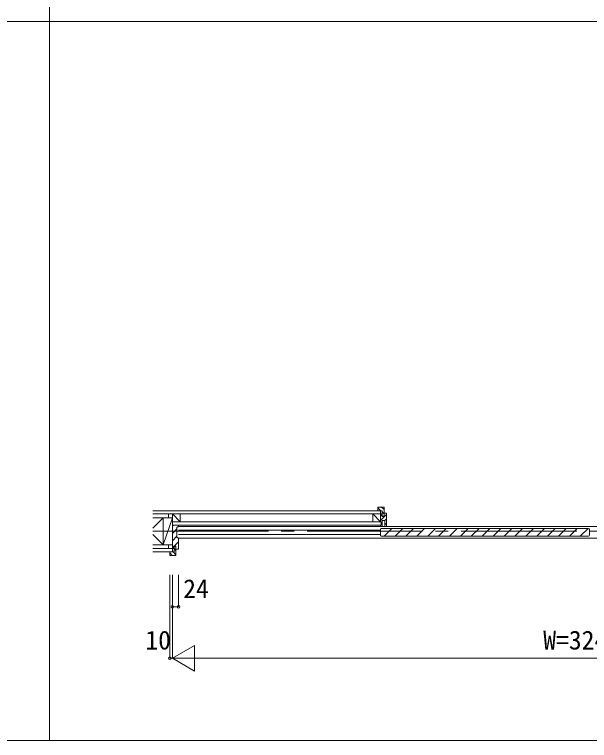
# Model space of a CAD drawing. Units: millimetres, scale not verified. Extents: x -21025 to 7656, y -14850 to 5150.
# Drawn here: x -15461 to -13223, y -14850 to -12025 of the extents above; entities that cross this region are included whole.
import ezdxf
from ezdxf.enums import TextEntityAlignment as Align

# ---------------------------------------------------------------- set-up
doc = ezdxf.new("R2010")
doc.units = ezdxf.units.MM
doc.header["$LTSCALE"] = 50
doc.linetypes.add('CHAIN2', pattern=[12, 9, -1, 1, -1])
for name, color, linetype, lineweight in [('0-1_YKK_F1', 7, 'Continuous', 9), ('0-4_YKK_N1', 2, 'Continuous', 9), ('0-5_YKK_B1', 4, 'Continuous', 9), ('0-7_YKK_Z1', 7, 'Continuous', 9)]:
    doc.layers.add(name, color=color, linetype=linetype, lineweight=lineweight)
doc.styles.add('ＭＳ ゴシック', font='')
doc.styles.get('ＭＳ ゴシック').set_extended_font_data('MS Gothic')

msp = doc.modelspace()

# ---------------------------------------------------------------- linework, layer by layer
at = {"layer": '0-1_YKK_F1'}
for p, q in [((-15325, -14850), (-15325, 4650)), ((-21025, -12052.5), (7475, -12052.5)), ((-21025, -14850), (7656.02, -14850))]:
    msp.add_line(p, q, dxfattribs=at)
at = {"layer": '0-4_YKK_N1'}
for p, q in [((-14856.68, -14205), (-14856.68, -14530)), ((-14846.68, -14205), (-14846.68, -14530)), ((-14822.68, -14205), (-14822.68, -14330)), ((-14846.68, -14330), (-14822.68, -14330)), ((-14846.68, -14530), (-14856.68, -14530)), ((-14846.68, -14530), (-11599.68, -14530)), ((-14846.68, -14530), (-14760.08, -14580))]:
    msp.add_line(p, q, dxfattribs=at)
msp.add_lwpolyline([(-14846.68, -14530), (-14760.08, -14480), (-14760.08, -14580)], dxfattribs=at)
for centre in [(-14846.68, -14330), (-14822.68, -14330), (-14856.68, -14530)]:
    msp.add_circle(centre, 5, dxfattribs=at)
at = {"layer": '0-5_YKK_B1'}
for p, q in [((-14046.68, -13944), (-14046.68, -13956)), ((-14046.68, -13944.33), (-14035.01, -13956)), ((-14024.68, -13942), (-14044.68, -13942)), ((-14032.04, -13942), (-14022.68, -13951.36)), ((-14022.68, -13977), (-14022.68, -13944)), ((-14046.68, -13956), (-14030.18, -13956)), ((-14036.68, -13968.5), (-14036.68, -13999)), ((-14031.38, -13968.5), (-14036.68, -13968.5)), ((-14036.68, -13993.99), (-14012.68, -13969.99)), ((-14036.68, -13977.02), (-14030.38, -13970.72)), ((-14030.38, -13969.5), (-14031.38, -13968.5)), ((-14030.38, -13978), (-14030.38, -13969.5)), ((-14022.68, -13978), (-14030.38, -13978)), ((-14030.18, -13956), (-14030.18, -13977)), ((-14030.18, -13960.83), (-14022.68, -13968.33)), ((-14030.18, -13977), (-14022.68, -13977)), ((-14022.68, -13966), (-14022.68, -13973)), ((-14014.68, -13966), (-14022.68, -13966)), ((-14022.68, -13973), (-14022.68, -13978)), ((-14012.68, -14017), (-14012.68, -13968)), ((-14036.68, -13999), (-14033.68, -13999)), ((-14033.68, -13999), (-14033.68, -14012)), ((-14033.68, -14007.96), (-14029.43, -14003.71)), ((-14029.43, -13993.5), (-14019.93, -13993.5)), ((-14029.43, -14012.25), (-14029.43, -13993.5)), ((-14019.93, -13994.21), (-14012.68, -13986.96)), ((-14019.93, -13993.5), (-14019.93, -14012.25)), ((-14019.93, -14011.19), (-14012.68, -14003.94)), ((-14846.68, -14012), (-14829.68, -14012)), ((-14846.68, -14103.5), (-14846.68, -14012)), ((-14846.68, -14015.96), (-14842.73, -14012)), ((-14846.68, -14044.24), (-14828.68, -14026.24)), ((-14829.68, -14012), (-14822.68, -14012)), ((-14828.68, -14021), (-14828.68, -14059)), ((-14823.68, -14019), (-14826.68, -14019)), ((-14036.68, -14012), (-14822.68, -14012)), ((-14822.68, -14012), (-14822.68, -14018)), ((-14822.68, -14017.5), (-11623.68, -14017.5)), ((-14037.18, -14031.5), (-14822.68, -14031.5)), ((-14037.18, -14028), (-14037.18, -14051.7)), ((-14037.18, -14028.3), (-14037.18, -14051.7)), ((-14036.68, -14012), (-14036.68, -14017)), ((-14033.68, -14012), (-14036.68, -14012)), ((-14036.68, -14017), (-14029.43, -14017)), ((-14033.88, -14025), (-13226.48, -14025)), ((-14029.43, -14017), (-14029.43, -14012.25)), ((-14022.53, -14055), (-13992.53, -14025)), ((-14019.93, -14012.25), (-14019.93, -14017)), ((-14019.93, -14017), (-14012.68, -14017)), ((-13980.1, -14055), (-13950.1, -14025)), ((-13937.68, -14055), (-13907.68, -14025)), ((-13895.25, -14055), (-13865.25, -14025)), ((-13852.82, -14055), (-13822.82, -14025)), ((-13810.4, -14055), (-13780.4, -14025)), ((-13767.97, -14055), (-13737.97, -14025)), ((-13725.54, -14055), (-13695.54, -14025)), ((-13683.12, -14055), (-13653.12, -14025)), ((-13640.69, -14055), (-13610.69, -14025)), ((-13598.26, -14055), (-13568.26, -14025)), ((-13555.84, -14055), (-13525.84, -14025)), ((-13513.41, -14055), (-13483.41, -14025)), ((-13470.98, -14055), (-13440.98, -14025)), ((-13428.56, -14055), (-13398.56, -14025)), ((-13386.13, -14055), (-13356.13, -14025)), ((-13343.71, -14055), (-13313.71, -14025)), ((-13301.28, -14055), (-13271.28, -14025)), ((-13258.85, -14055), (-13228.85, -14025)), ((-13223.18, -14027.85), (-13223.18, -14051.55)), ((-13223.18, -14028.15), (-13223.18, -14051.55)), ((-13223.18, -14051.7), (-13223.18, -14028.3)), ((-14846.68, -14072.52), (-14828.68, -14054.52)), ((-14826.68, -14061), (-14823.68, -14061)), ((-14822.68, -14048.5), (-14037.18, -14048.5)), ((-14822.68, -14062), (-14822.68, -14104)), ((-14822.68, -14062.5), (-11623.68, -14062.5)), ((-14033.88, -14055), (-13226.48, -14055)), ((-14846.68, -14100.81), (-14840.38, -14094.51)), ((-14840.38, -14094), (-14840.38, -14102.5)), ((-14832.68, -14094), (-14840.38, -14094)), ((-14840.18, -14095), (-14832.68, -14095)), ((-14840.18, -14116), (-14840.18, -14095)), ((-14839.88, -14094), (-14822.68, -14076.81)), ((-14832.68, -14099), (-14832.68, -14094)), ((-14832.68, -14095), (-14832.68, -14128)), ((-14856.68, -14116), (-14840.18, -14116)), ((-14856.68, -14128), (-14856.68, -14116)), ((-14856.68, -14120.36), (-14847.04, -14130)), ((-14841.38, -14103.5), (-14846.68, -14103.5)), ((-14844.07, -14116), (-14832.68, -14127.39)), ((-14840.38, -14102.5), (-14841.38, -14103.5)), ((-14840.18, -14102.92), (-14832.68, -14110.42)), ((-14832.68, -14106), (-14832.68, -14099)), ((-14824.68, -14106), (-14832.68, -14106)), ((-14834.68, -14130), (-14854.68, -14130))]:
    msp.add_line(p, q, dxfattribs=at)
for centre, radius, start, end in [((-14044.68, -13944), 2, 90, 179.99998), ((-14024.68, -13944), 2, 0, 89.99998), ((-14014.68, -13968), 2, 0, 89.99998), ((-14826.68, -14021), 2, 90, 179.99998), ((-14823.68, -14018), 1, 270, 359.99998), ((-14033.88, -14028.3), 3.3, 90, 180), ((-13226.48, -14028.3), 3.3, 0, 90), ((-14826.68, -14059), 2, 180, 269.99998), ((-14823.68, -14062), 1, 0, 89.99998), ((-14033.88, -14051.7), 3.3, 180, 270), ((-13226.48, -14051.7), 3.3, 270, 0), ((-14824.68, -14104), 2, 270, 359.99998), ((-14854.68, -14128), 2, 180, 269.99998), ((-14834.68, -14128), 2, 270, 359.99998)]:
    msp.add_arc(centre, radius, start, end, dxfattribs=at)
at = {"layer": '0-7_YKK_Z1'}
for p, q in [((-14922.59, -13956), (-14036.68, -13956)), ((-14922.59, -13968.5), (-14036.68, -13968.5)), ((-14861.68, -13968.5), (-14861.68, -13983.5)), ((-14846.68, -13968.5), (-14816.68, -13968.5)), ((-14846.68, -13999.5), (-14846.68, -13968.5)), ((-14066.68, -13968.5), (-14036.68, -13968.5)), ((-14066.68, -13968.5), (-14036.68, -13999.5)), ((-14066.68, -13999.5), (-14066.68, -13968.5)), ((-14036.68, -13956), (-14036.68, -13968.5)), ((-14036.68, -13999.5), (-14036.68, -13968.5)), ((-14922.59, -14023.4), (-14882.68, -13983.5)), ((-14846.68, -13983.5), (-14882.68, -14088.5)), ((-14846.68, -13983.5), (-14882.68, -13983.5)), ((-14882.68, -13983.5), (-14882.68, -14088.5)), ((-14846.68, -13983.5), (-14846.68, -14088.5)), ((-14846.68, -13999.5), (-14816.68, -13999.5)), ((-14816.68, -13999.5), (-14033.68, -13999.5)), ((-14033.68, -14012), (-14033.68, -13999.5)), ((-14846.68, -14012), (-14033.68, -14012)), ((-14922.59, -14048.6), (-14882.68, -14088.5)), ((-14922.59, -14088.5), (-14882.68, -14088.5)), ((-14846.68, -14088.5), (-14882.68, -14088.5)), ((-14861.68, -14088.5), (-14861.68, -14103.5)), ((-14846.68, -14103.5), (-14922.59, -14103.5)), ((-14922.59, -14116), (-14846.68, -14116)), ((-14846.68, -14116), (-14846.68, -14103.5))]:
    msp.add_line(p, q, dxfattribs=at)
at = {"layer": '0-7_YKK_Z1', "linetype": 'CHAIN2'}
msp.add_line((-14922.62, -14036), (-11528.22, -14036), dxfattribs=at)
at = {"layer": '0-7_YKK_Z1'}
for points in [[(-14816.68, -13968.5), (-14816.68, -13999.5), (-14846.68, -13968.5)], [(-14922.59, -13983.5), (-14882.68, -13983.5), (-14882.68, -14088.5)]]:
    msp.add_lwpolyline(points, dxfattribs=at)

# ---------------------------------------------------------------- texts
at = {"layer": '0-4_YKK_N1', "color": 4, "style": 'ＭＳ ゴシック'}
for s, p in [('24', (-14804.59, -14318)), ('10', (-14951.85, -14518)), ('W=3247', (-13403.18, -14518))]:
    msp.add_text(s, height=73.31, dxfattribs=at).set_placement(p, align=Align.BOTTOM_LEFT)

doc.saveas('drawing.dxf')
